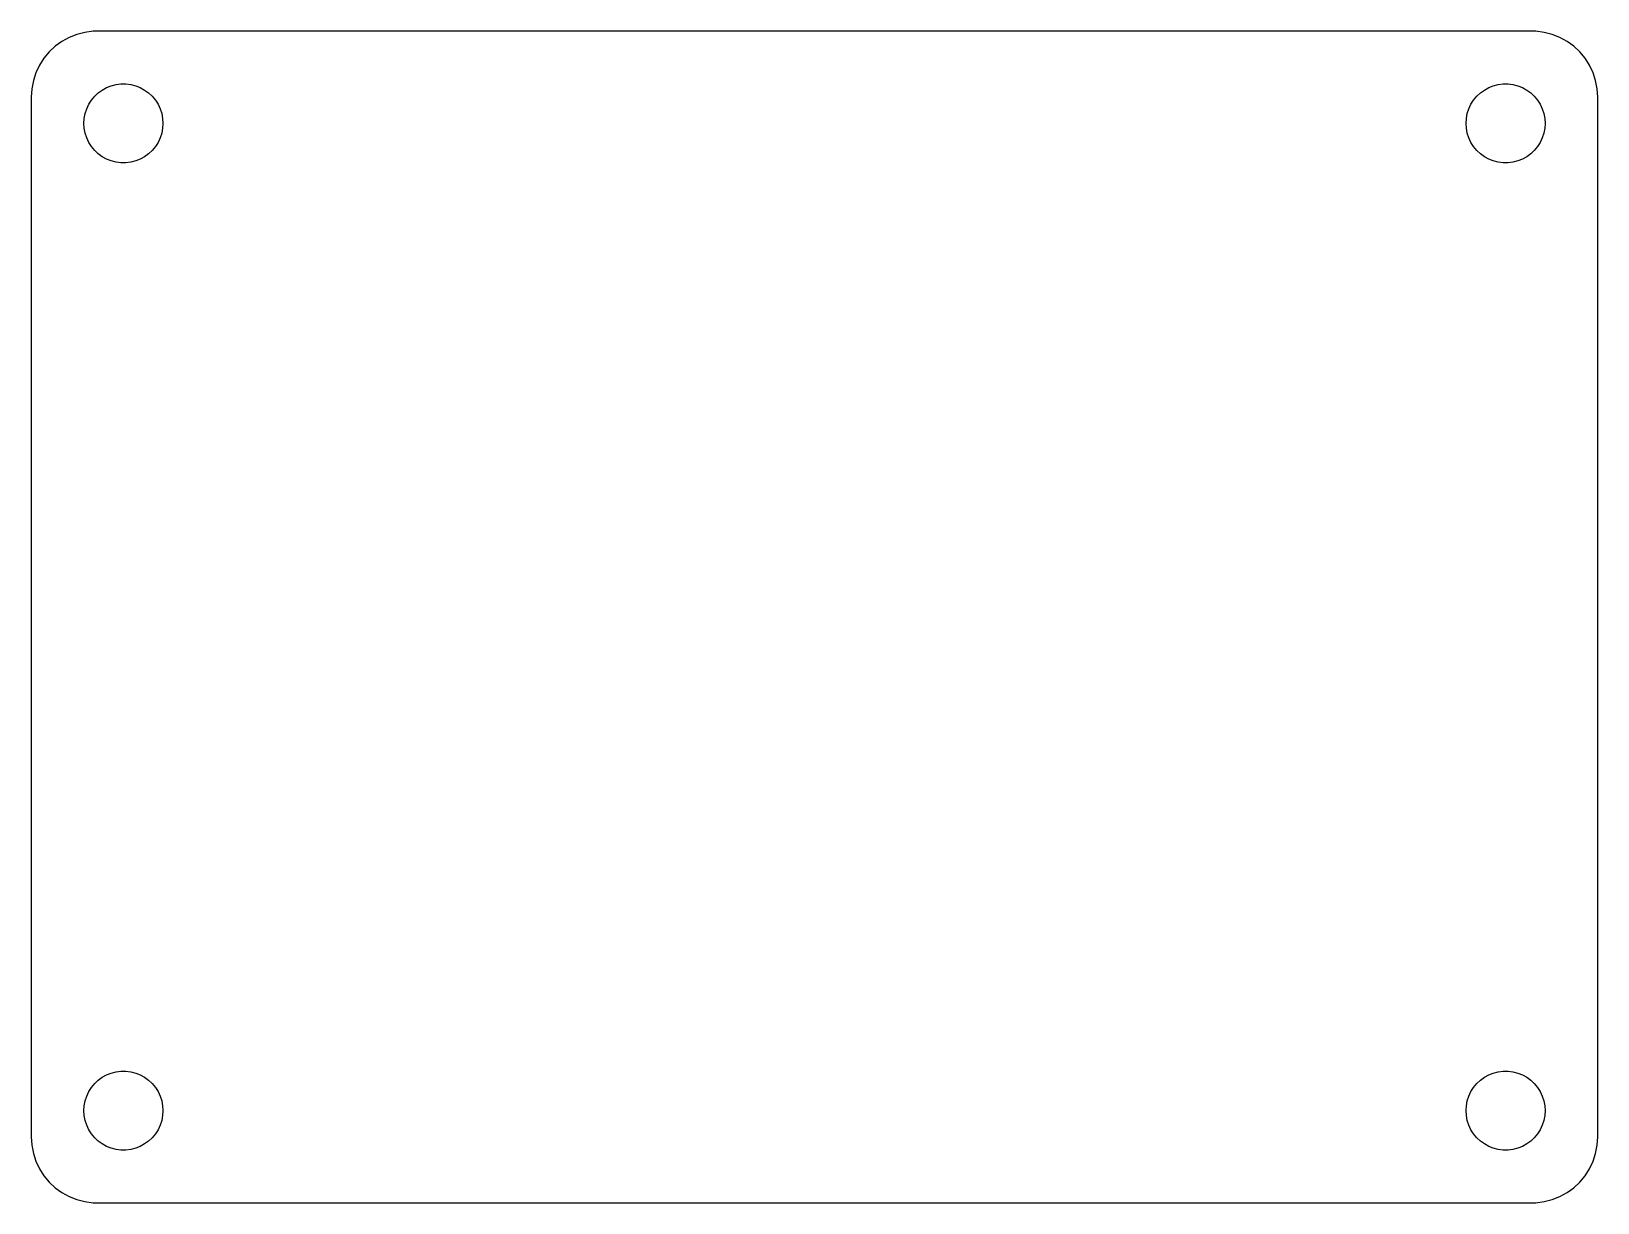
# Model space of a CAD drawing. Header units: metres. Extents: x -60 to 60, y -44 to 44.
import ezdxf

# ---------------------------------------------------------------- set-up
doc = ezdxf.new("R2010")
doc.units = ezdxf.units.M

msp = doc.modelspace()

# ---------------------------------------------------------------- linework, layer by layer
for p, q in [((-56.0451, 44.2553), (-56.6289, 44.0241)), ((-55.4369, 44.4114), (-56.0451, 44.2553)), ((-54.8139, 44.4901), (-55.4369, 44.4114)), ((54.8139, 44.4901), (-54.8139, 44.4901)), ((55.4369, 44.4114), (54.8139, 44.4901)), ((56.0451, 44.2553), (55.4369, 44.4114)), ((56.6289, 44.0241), (56.0451, 44.2553)), ((-58.1448, 42.9227), (-58.5451, 42.4389)), ((-57.6871, 43.3526), (-58.1448, 42.9227)), ((-57.1791, 43.7216), (-57.6871, 43.3526)), ((-56.6289, 44.0241), (-57.1791, 43.7216)), ((57.1791, 43.7216), (56.6289, 44.0241)), ((57.6871, 43.3526), (57.1791, 43.7216)), ((58.1448, 42.9227), (57.6871, 43.3526)), ((58.5451, 42.4389), (58.1448, 42.9227)), ((-58.8815, 41.9088), (-59.1489, 41.3406)), ((-58.5451, 42.4389), (-58.8815, 41.9088)), ((58.8815, 41.9088), (58.5451, 42.4389)), ((59.1489, 41.3406), (58.8815, 41.9088)), ((-59.3429, 40.7434), (-59.4606, 40.1267)), ((-59.1489, 41.3406), (-59.3429, 40.7434)), ((-53.0621, 40.4469), (-52.6884, 40.4941)), ((-52.6884, 40.4941), (-52.3116, 40.4941)), ((-52.3116, 40.4941), (-51.9379, 40.4469)), ((51.9379, 40.4469), (52.3116, 40.4941)), ((52.3116, 40.4941), (52.6884, 40.4941)), ((52.6884, 40.4941), (53.0621, 40.4469)), ((59.3429, 40.7434), (59.1489, 41.3406)), ((59.4606, 40.1267), (59.3429, 40.7434)), ((-59.4606, 40.1267), (-59.5, 39.5)), ((-59.5, 39.5), (-59.5, -39.5)), ((-54.927, 39.2634), (-54.6869, 39.5536)), ((-54.6869, 39.5536), (-54.4123, 39.8115)), ((-54.4123, 39.8115), (-54.1075, 40.033)), ((-54.1075, 40.033), (-53.7773, 40.2145)), ((-53.7773, 40.2145), (-53.427, 40.3532)), ((-53.427, 40.3532), (-53.0621, 40.4469)), ((-51.9379, 40.4469), (-51.5729, 40.3532)), ((-51.5729, 40.3532), (-51.2227, 40.2145)), ((-51.2227, 40.2145), (-50.8925, 40.033)), ((-50.8925, 40.033), (-50.5877, 39.8115)), ((-50.5877, 39.8115), (-50.3131, 39.5536)), ((-50.3131, 39.5536), (-50.0729, 39.2634)), ((50.0729, 39.2634), (50.3131, 39.5536)), ((50.3131, 39.5536), (50.5877, 39.8115)), ((50.5877, 39.8115), (50.8925, 40.033)), ((50.8925, 40.033), (51.2227, 40.2145)), ((51.2227, 40.2145), (51.5729, 40.3532)), ((51.5729, 40.3532), (51.9379, 40.4469)), ((53.0621, 40.4469), (53.427, 40.3532)), ((53.427, 40.3532), (53.7773, 40.2145)), ((53.7773, 40.2145), (54.1075, 40.033)), ((54.1075, 40.033), (54.4123, 39.8115)), ((54.4123, 39.8115), (54.6869, 39.5536)), ((54.6869, 39.5536), (54.927, 39.2634)), ((59.5, 39.5), (59.4606, 40.1267)), ((59.5, -39.5), (59.5, 39.5)), ((-55.4763, 37.876), (-55.4057, 38.2461)), ((-55.4057, 38.2461), (-55.2893, 38.6044)), ((-55.2893, 38.6044), (-55.1289, 38.9453)), ((-55.1289, 38.9453), (-54.927, 39.2634)), ((-50.0729, 39.2634), (-49.8711, 38.9453)), ((-49.8711, 38.9453), (-49.7107, 38.6044)), ((-49.7107, 38.6044), (-49.5942, 38.2461)), ((-49.5942, 38.2461), (-49.5237, 37.876)), ((49.5237, 37.876), (49.5942, 38.2461)), ((49.5942, 38.2461), (49.7107, 38.6044)), ((49.7107, 38.6044), (49.8711, 38.9453)), ((49.8711, 38.9453), (50.0729, 39.2634)), ((54.927, 39.2634), (55.1289, 38.9453)), ((55.1289, 38.9453), (55.2893, 38.6044)), ((55.2893, 38.6044), (55.4057, 38.2461)), ((55.4057, 38.2461), (55.4763, 37.876)), ((-55.5, 37.5), (-55.4763, 37.876)), ((-55.4763, 37.124), (-55.5, 37.5)), ((-55.4057, 36.7539), (-55.4763, 37.124)), ((-49.5237, 37.124), (-49.5942, 36.7539)), ((-49.5237, 37.876), (-49.5, 37.5)), ((-49.5, 37.5), (-49.5237, 37.124)), ((49.5, 37.5), (49.5237, 37.876)), ((49.5237, 37.124), (49.5, 37.5)), ((49.5942, 36.7539), (49.5237, 37.124)), ((55.4763, 37.124), (55.4057, 36.7539)), ((55.4763, 37.876), (55.5, 37.5)), ((55.5, 37.5), (55.4763, 37.124)), ((-55.2893, 36.3956), (-55.4057, 36.7539)), ((-55.1289, 36.0547), (-55.2893, 36.3956)), ((-54.927, 35.7366), (-55.1289, 36.0547)), ((-54.6869, 35.4464), (-54.927, 35.7366)), ((-50.0729, 35.7366), (-50.3131, 35.4464)), ((-49.8711, 36.0547), (-50.0729, 35.7366)), ((-49.7107, 36.3956), (-49.8711, 36.0547)), ((-49.5942, 36.7539), (-49.7107, 36.3956)), ((49.7107, 36.3956), (49.5942, 36.7539)), ((49.8711, 36.0547), (49.7107, 36.3956)), ((50.0729, 35.7366), (49.8711, 36.0547)), ((50.3131, 35.4464), (50.0729, 35.7366)), ((54.927, 35.7366), (54.6869, 35.4464)), ((55.1289, 36.0547), (54.927, 35.7366)), ((55.2893, 36.3956), (55.1289, 36.0547)), ((55.4057, 36.7539), (55.2893, 36.3956)), ((-54.4123, 35.1885), (-54.6869, 35.4464)), ((-54.1075, 34.967), (-54.4123, 35.1885)), ((-53.7773, 34.7855), (-54.1075, 34.967)), ((-53.427, 34.6468), (-53.7773, 34.7855)), ((-53.0621, 34.5531), (-53.427, 34.6468)), ((-52.6884, 34.5059), (-53.0621, 34.5531)), ((-51.9379, 34.5531), (-52.3116, 34.5059)), ((-51.5729, 34.6468), (-51.9379, 34.5531)), ((-51.2227, 34.7855), (-51.5729, 34.6468)), ((-50.8925, 34.967), (-51.2227, 34.7855)), ((-50.5877, 35.1885), (-50.8925, 34.967)), ((-50.3131, 35.4464), (-50.5877, 35.1885)), ((50.5877, 35.1885), (50.3131, 35.4464)), ((50.8925, 34.967), (50.5877, 35.1885)), ((51.2227, 34.7855), (50.8925, 34.967)), ((51.5729, 34.6468), (51.2227, 34.7855)), ((51.9379, 34.5531), (51.5729, 34.6468)), ((52.3116, 34.5059), (51.9379, 34.5531)), ((53.0621, 34.5531), (52.6884, 34.5059)), ((53.427, 34.6468), (53.0621, 34.5531)), ((53.7773, 34.7855), (53.427, 34.6468)), ((54.1075, 34.967), (53.7773, 34.7855)), ((54.4123, 35.1885), (54.1075, 34.967)), ((54.6869, 35.4464), (54.4123, 35.1885)), ((-52.3116, 34.5059), (-52.6884, 34.5059)), ((52.6884, 34.5059), (52.3116, 34.5059)), ((-53.0621, -34.5531), (-52.6884, -34.5059)), ((-52.6884, -34.5059), (-52.3116, -34.5059)), ((-52.3116, -34.5059), (-51.9379, -34.5531)), ((51.9379, -34.5531), (52.3116, -34.5059)), ((52.3116, -34.5059), (52.6884, -34.5059)), ((52.6884, -34.5059), (53.0621, -34.5531)), ((-54.927, -35.7366), (-54.6869, -35.4464)), ((-54.6869, -35.4464), (-54.4123, -35.1885)), ((-54.4123, -35.1885), (-54.1075, -34.967)), ((-54.1075, -34.967), (-53.7773, -34.7855)), ((-53.7773, -34.7855), (-53.427, -34.6468)), ((-53.427, -34.6468), (-53.0621, -34.5531)), ((-51.9379, -34.5531), (-51.5729, -34.6468)), ((-51.5729, -34.6468), (-51.2227, -34.7855)), ((-51.2227, -34.7855), (-50.8925, -34.967)), ((-50.8925, -34.967), (-50.5877, -35.1885)), ((-50.5877, -35.1885), (-50.3131, -35.4464)), ((-50.3131, -35.4464), (-50.0729, -35.7366)), ((50.0729, -35.7366), (50.3131, -35.4464)), ((50.3131, -35.4464), (50.5877, -35.1885)), ((50.5877, -35.1885), (50.8925, -34.967)), ((50.8925, -34.967), (51.2227, -34.7855)), ((51.2227, -34.7855), (51.5729, -34.6468)), ((51.5729, -34.6468), (51.9379, -34.5531)), ((53.0621, -34.5531), (53.427, -34.6468)), ((53.427, -34.6468), (53.7773, -34.7855)), ((53.7773, -34.7855), (54.1075, -34.967)), ((54.1075, -34.967), (54.4123, -35.1885)), ((54.4123, -35.1885), (54.6869, -35.4464)), ((54.6869, -35.4464), (54.927, -35.7366)), ((-55.4763, -37.124), (-55.4057, -36.7539)), ((-55.4057, -36.7539), (-55.2893, -36.3956)), ((-55.2893, -36.3956), (-55.1289, -36.0547)), ((-55.1289, -36.0547), (-54.927, -35.7366)), ((-50.0729, -35.7366), (-49.8711, -36.0547)), ((-49.8711, -36.0547), (-49.7107, -36.3956)), ((-49.7107, -36.3956), (-49.5942, -36.7539)), ((-49.5942, -36.7539), (-49.5237, -37.124)), ((49.5237, -37.124), (49.5942, -36.7539)), ((49.5942, -36.7539), (49.7107, -36.3956)), ((49.7107, -36.3956), (49.8711, -36.0547)), ((49.8711, -36.0547), (50.0729, -35.7366)), ((54.927, -35.7366), (55.1289, -36.0547)), ((55.1289, -36.0547), (55.2893, -36.3956)), ((55.2893, -36.3956), (55.4057, -36.7539)), ((55.4057, -36.7539), (55.4763, -37.124)), ((-55.5, -37.5), (-55.4763, -37.124)), ((-55.4763, -37.876), (-55.5, -37.5)), ((-55.4057, -38.2461), (-55.4763, -37.876)), ((-49.5237, -37.876), (-49.5942, -38.2461)), ((-49.5237, -37.124), (-49.5, -37.5)), ((-49.5, -37.5), (-49.5237, -37.876)), ((49.5, -37.5), (49.5237, -37.124)), ((49.5237, -37.876), (49.5, -37.5)), ((49.5942, -38.2461), (49.5237, -37.876)), ((55.4763, -37.876), (55.4057, -38.2461)), ((55.4763, -37.124), (55.5, -37.5)), ((55.5, -37.5), (55.4763, -37.876)), ((-55.2893, -38.6044), (-55.4057, -38.2461)), ((-55.1289, -38.9453), (-55.2893, -38.6044)), ((-54.927, -39.2634), (-55.1289, -38.9453)), ((-54.6869, -39.5536), (-54.927, -39.2634)), ((-50.0729, -39.2634), (-50.3131, -39.5536)), ((-49.8711, -38.9453), (-50.0729, -39.2634)), ((-49.7107, -38.6044), (-49.8711, -38.9453)), ((-49.5942, -38.2461), (-49.7107, -38.6044)), ((49.7107, -38.6044), (49.5942, -38.2461)), ((49.8711, -38.9453), (49.7107, -38.6044)), ((50.0729, -39.2634), (49.8711, -38.9453)), ((50.3131, -39.5536), (50.0729, -39.2634)), ((54.927, -39.2634), (54.6869, -39.5536)), ((55.1289, -38.9453), (54.927, -39.2634)), ((55.2893, -38.6044), (55.1289, -38.9453)), ((55.4057, -38.2461), (55.2893, -38.6044)), ((-59.5, -39.5), (-59.4606, -40.1267)), ((-59.4606, -40.1267), (-59.3429, -40.7434)), ((-54.4123, -39.8115), (-54.6869, -39.5536)), ((-54.1075, -40.033), (-54.4123, -39.8115)), ((-53.7773, -40.2145), (-54.1075, -40.033)), ((-53.427, -40.3532), (-53.7773, -40.2145)), ((-53.0621, -40.4469), (-53.427, -40.3532)), ((-52.6884, -40.4941), (-53.0621, -40.4469)), ((-51.9379, -40.4469), (-52.3116, -40.4941)), ((-51.5729, -40.3532), (-51.9379, -40.4469)), ((-51.2227, -40.2145), (-51.5729, -40.3532)), ((-50.8925, -40.033), (-51.2227, -40.2145)), ((-50.5877, -39.8115), (-50.8925, -40.033)), ((-50.3131, -39.5536), (-50.5877, -39.8115)), ((50.5877, -39.8115), (50.3131, -39.5536)), ((50.8925, -40.033), (50.5877, -39.8115)), ((51.2227, -40.2145), (50.8925, -40.033)), ((51.5729, -40.3532), (51.2227, -40.2145)), ((51.9379, -40.4469), (51.5729, -40.3532)), ((52.3116, -40.4941), (51.9379, -40.4469)), ((53.0621, -40.4469), (52.6884, -40.4941)), ((53.427, -40.3532), (53.0621, -40.4469)), ((53.7773, -40.2145), (53.427, -40.3532)), ((54.1075, -40.033), (53.7773, -40.2145)), ((54.4123, -39.8115), (54.1075, -40.033)), ((54.6869, -39.5536), (54.4123, -39.8115)), ((59.3429, -40.7434), (59.4606, -40.1267)), ((59.4606, -40.1267), (59.5, -39.5)), ((-59.3429, -40.7434), (-59.1489, -41.3406)), ((-59.1489, -41.3406), (-58.8815, -41.9088)), ((-52.3116, -40.4941), (-52.6884, -40.4941)), ((52.6884, -40.4941), (52.3116, -40.4941)), ((58.8815, -41.9088), (59.1489, -41.3406)), ((59.1489, -41.3406), (59.3429, -40.7434)), ((-58.8815, -41.9088), (-58.5451, -42.4389)), ((-58.5451, -42.4389), (-58.1448, -42.9227)), ((58.1448, -42.9227), (58.5451, -42.4389)), ((58.5451, -42.4389), (58.8815, -41.9088)), ((-58.1448, -42.9227), (-57.6871, -43.3526)), ((-57.6871, -43.3526), (-57.1791, -43.7216)), ((-57.1791, -43.7216), (-56.6289, -44.0241)), ((-56.6289, -44.0241), (-56.0451, -44.2553)), ((56.0451, -44.2553), (56.6289, -44.0241)), ((56.6289, -44.0241), (57.1791, -43.7216)), ((57.1791, -43.7216), (57.6871, -43.3526)), ((57.6871, -43.3526), (58.1448, -42.9227)), ((-56.0451, -44.2553), (-55.4369, -44.4114)), ((-55.4369, -44.4114), (-54.8139, -44.4901)), ((-54.8139, -44.4901), (54.8139, -44.4901)), ((54.8139, -44.4901), (55.4369, -44.4114)), ((55.4369, -44.4114), (56.0451, -44.2553))]:
    msp.add_line(p, q)

doc.saveas('drawing.dxf')
